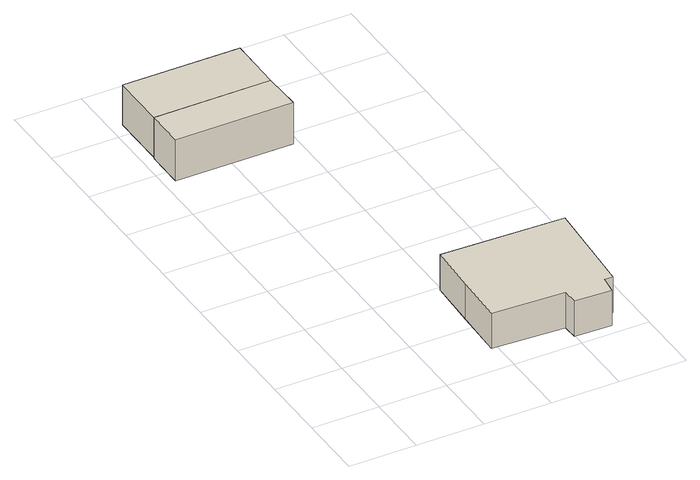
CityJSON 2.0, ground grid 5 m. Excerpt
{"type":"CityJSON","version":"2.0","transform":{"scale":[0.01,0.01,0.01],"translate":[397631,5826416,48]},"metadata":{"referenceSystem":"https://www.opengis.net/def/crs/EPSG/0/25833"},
"CityObjects":{
"building1":{"type":"Building","attributes":{"Gemeindeschluessel":"11000011","BezugspunktDach":"2200","function":"51009_1610","measuredHeight":3.25,"storeysAboveGround":0},"address":[{"country":"Germany","locality":"Berlin"}],"geometry":[{"type":"Solid","lod":"1","boundaries":[[[[0,1,2,3]],[[4,5,6,7]],[[4,7,3,2]],[[5,4,2,1]],[[6,5,1,0]],[[7,6,0,3]]]]}]},
"building2":{"type":"Building","attributes":{"Gemeindeschluessel":"11000011","BezugspunktDach":"2200","function":"31001_1313","measuredHeight":3.19,"storeysAboveGround":1},"address":[{"country":"Germany","locality":"Berlin","thoroughfareNumber":"29","thoroughfareName":"Wartenberger Weg"}],"geometry":[{"type":"Solid","lod":"1","boundaries":[[[[1,8,9,2]],[[10,11,12,13]],[[10,13,2,9]],[[11,10,9,8]],[[12,11,8,1]],[[13,12,1,2]]]]}]},
"building3":{"type":"Building","attributes":{"Gemeindeschluessel":"11000011","BezugspunktDach":"2200","function":"31001_1010","measuredHeight":4.09,"storeysAboveGround":1},"address":[{"country":"Germany","locality":"Berlin","thoroughfareNumber":"27","thoroughfareName":"Wartenberger Weg"}],"geometry":[{"type":"Solid","lod":"1","boundaries":[[[[14,15,16,17,18,19,20,21,22,23]],[[24,25,26,27,28,29,30,31,32,33]],[[24,33,23,22]],[[25,24,22,21]],[[26,25,21,20]],[[27,26,20,19]],[[28,27,19,18]],[[29,28,18,17]],[[30,29,17,16]],[[31,30,16,15]],[[32,31,15,14]],[[33,32,14,23]]]]}]}
},
"vertices":[
[957,2889,384],[951,3184,384],[84,3179,384],[82,2889,384],[84,3179,59],[951,3184,59],[957,2889,59],[82,2889,59],
[954,3601,384],[85,3602,384],[85,3602,66],[954,3601,66],[951,3184,66],[84,3179,66],
[1485,190,347],[1490,76,347],[1761,67,347],[1778,196,347],[1841,195,347],[1867,565,347],[1892,936,347],[980,963,347],[965,589,347],[949,216,347],[965,589,68],[980,963,68],[1892,936,68],[1867,565,68],[1841,195,68],[1778,196,68],[1761,67,68],[1490,76,68],[1485,190,68],[949,216,68]
]}
